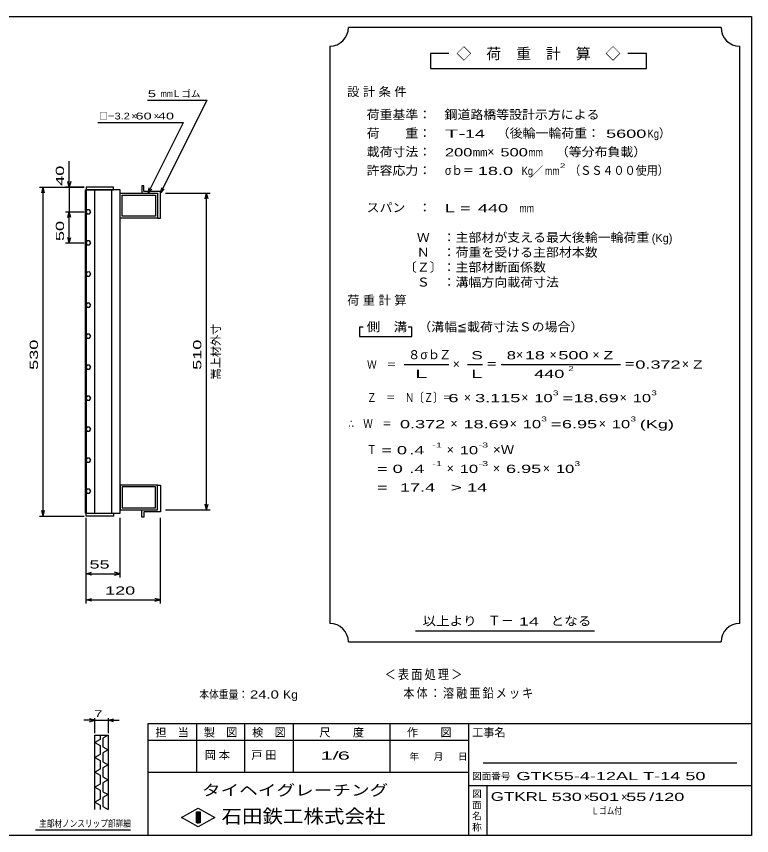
# Model space of a CAD drawing. Units: millimetres, scale not verified. Extents: x -1092 to 1039, y -770 to 632.
# Drawn here: x -145 to 1039, y -688 to 632 of the extents above; entities that cross this region are included whole.
import ezdxf
from ezdxf.enums import TextEntityAlignment as Align

# ---------------------------------------------------------------- set-up
doc = ezdxf.new("R2010")
doc.units = ezdxf.units.MM
doc.header["$LTSCALE"] = 6
for name, color, linetype, lineweight in [('0_2', 150, 'Continuous', 25), ('16', 3, 'Continuous', 25), ('22', 4, 'Continuous', 25), ('24', 2, 'Continuous', 25), ('32', 4, 'Continuous', 25)]:
    doc.layers.add(name, color=color, linetype=linetype, lineweight=lineweight)
doc.styles.add('ベクトル', font='')
doc.styles.get('ベクトル').set_extended_font_data('ベクトル')

msp = doc.modelspace()

# ---------------------------------------------------------------- linework, layer by layer
at = {"layer": '0_2'}
for p, q in [((-1037.4, 632.1), (1038.6, 632.1)), ((1038.6, 632.1), (1038.6, -687.9)), ((1038.6, -507.9), (66.6, -507.9)), ((66.6, -507.9), (66.6, -687.9)), ((144.6, -507.9), (144.6, -585.9)), ((222.6, -585.9), (222.6, -507.9)), ((300.6, -507.9), (300.6, -585.9)), ((456.6, -585.9), (456.6, -507.9)), ((582.6, -507.9), (582.6, -687.9)), ((582.6, -534.9), (66.6, -534.9)), ((1014.6, -570.9), (606.6, -570.9)), ((66.6, -585.9), (582.6, -585.9)), ((582.6, -606.9), (1038.6, -606.9)), ((612.6, -687.9), (612.6, -606.9)), ((120.6, -658.5), (147.6, -643.5)), ((147.6, -643.5), (174.6, -658.5)), ((147.6, -673.5), (120.6, -658.5)), ((144.6, -649.5), (150.6, -649.5)), ((144.6, -667.5), (144.6, -649.5)), ((144.6, -649.5), (145.8, -649.5)), ((145.8, -649.5), (145.8, -667.5)), ((147, -667.5), (147, -649.5)), ((147, -649.5), (148.2, -649.5)), ((174.6, -658.5), (147.6, -673.5)), ((148.2, -649.5), (148.2, -667.5)), ((149.4, -667.5), (149.4, -649.5)), ((149.4, -649.5), (150.6, -649.5)), ((150.6, -649.5), (150.6, -667.5)), ((150.6, -649.5), (150.6, -667.5)), ((150.6, -667.5), (144.6, -667.5)), ((145.8, -667.5), (147, -667.5)), ((148.2, -667.5), (149.4, -667.5)), ((1038.6, -687.9), (-1037.4, -687.9))]:
    msp.add_line(p, q, dxfattribs=at)
at = {"layer": '16'}
for p, q in [((11, 357), (-33, 357)), ((-33, 357), (-33, 352.5)), ((11, 352.5), (11, 357)), ((60, 359), (57, 359)), ((57, 359), (57, 347)), ((60, 350), (60, 359)), ((-33.7, -168.5), (-33.7, 352.5)), ((-33.7, 352.5), (-33, 352.5)), ((-33, 352.5), (11, 352.5)), ((-33, 352.5), (-33, -168.5)), ((22, 352.5), (-33, 352.5)), ((-19.5, 352.5), (-19.5, -168.5)), ((8.5, -168.5), (8.5, 352.5)), ((22, -168.5), (22, 352.5)), ((22, 347), (82, 347)), ((22, 307), (22, 347)), ((25, 344), (79, 344)), ((25, 310), (25, 344)), ((57, 347), (82, 347)), ((87, 350), (60, 350)), ((79, 344), (79, 310)), ((82, 347), (82, 307)), ((82, 347), (82, 307)), ((87, 307), (87, 350)), ((-31.146, 320.235), (-33, 316.975)), ((-33, 316.975), (-31.104, 313.74)), ((-27.396, 320.26), (-31.146, 320.235)), ((-25.5, 317), (-27.396, 320.26)), ((-27.354, 313.765), (-25.5, 317.025)), ((-31.104, 313.74), (-27.354, 313.765)), ((82, 307), (22, 307)), ((79, 310), (25, 310)), ((82, 307), (87, 307)), ((-31.146, 270.235), (-33, 266.975)), ((-33, 266.975), (-31.104, 263.74)), ((-27.396, 270.26), (-31.146, 270.235)), ((-25.5, 267), (-27.396, 270.26)), ((-27.354, 263.765), (-25.5, 267.025)), ((-31.104, 263.74), (-27.354, 263.765)), ((-31.146, 220.235), (-33, 216.975)), ((-33, 216.975), (-31.104, 213.74)), ((-27.396, 220.26), (-31.146, 220.235)), ((-31.104, 213.74), (-27.354, 213.765)), ((-25.5, 217), (-27.396, 220.26)), ((-27.354, 213.765), (-25.5, 217.025)), ((-31.146, 170.235), (-33, 166.975)), ((-33, 166.975), (-31.104, 163.74)), ((-27.396, 170.26), (-31.146, 170.235)), ((-31.104, 163.74), (-27.354, 163.765)), ((-25.5, 167), (-27.396, 170.26)), ((-27.354, 163.765), (-25.5, 167.025)), ((-31.146, 120.235), (-33, 116.975)), ((-27.396, 120.26), (-31.146, 120.235)), ((-25.5, 117), (-27.396, 120.26)), ((-33, 116.975), (-31.104, 113.74)), ((-31.104, 113.74), (-27.354, 113.765)), ((-27.354, 113.765), (-25.5, 117.025)), ((-31.146, 70.235), (-33, 66.975)), ((-33, 66.975), (-31.104, 63.74)), ((-27.396, 70.26), (-31.146, 70.235)), ((-25.5, 67), (-27.396, 70.26)), ((-27.354, 63.765), (-25.5, 67.025)), ((-31.104, 63.74), (-27.354, 63.765)), ((-31.146, 20.235), (-33, 16.975)), ((-33, 16.975), (-31.104, 13.74)), ((-27.396, 20.26), (-31.146, 20.235)), ((-31.104, 13.74), (-27.354, 13.765)), ((-25.5, 17), (-27.396, 20.26)), ((-27.354, 13.765), (-25.5, 17.025)), ((-31.146, -29.765), (-33, -33.025)), ((-33, -33.025), (-31.104, -36.26)), ((-27.396, -29.74), (-31.146, -29.765)), ((-31.104, -36.26), (-27.354, -36.235)), ((-25.5, -33), (-27.396, -29.74)), ((-27.354, -36.235), (-25.5, -32.975)), ((-31.146, -79.765), (-33, -83.025)), ((-33, -83.025), (-31.104, -86.26)), ((-27.396, -79.74), (-31.146, -79.765)), ((-31.104, -86.26), (-27.354, -86.235)), ((-25.5, -83), (-27.396, -79.74)), ((-27.354, -86.235), (-25.5, -82.975)), ((-31.146, -129.765), (-33, -133.025)), ((-27.396, -129.74), (-31.146, -129.765)), ((-25.5, -133), (-27.396, -129.74)), ((82, -123), (22, -123)), ((22, -123), (22, -163)), ((79, -126), (25, -126)), ((25, -126), (25, -160)), ((79, -160), (79, -126)), ((82, -163), (82, -123)), ((82, -123), (87, -123)), ((82, -163), (82, -123)), ((87, -123), (87, -166)), ((-33, -133.025), (-31.104, -136.26)), ((-31.104, -136.26), (-27.354, -136.235)), ((-27.354, -136.235), (-25.5, -132.975)), ((-33, -168.5), (-33.7, -168.5)), ((-33, -168.5), (11, -168.5)), ((-33, -173), (-33, -168.5)), ((-33, -168.5), (22, -168.5)), ((11, -168.5), (11, -173)), ((22, -163), (82, -163)), ((25, -160), (79, -160)), ((57, -175), (57, -163)), ((57, -163), (82, -163)), ((87, -166), (60, -166)), ((60, -166), (60, -175)), ((11, -173), (-33, -173)), ((60, -175), (57, -175))]:
    msp.add_line(p, q, dxfattribs=at)
at = {"layer": '22'}
for p, q in [((66, 497), (162, 497)), ((87, 347), (162, 497)), ((-14, 461), (124, 461)), ((67, 347), (124, 461)), ((-60, 357), (-60, 399)), ((-108, 357), (-36, 357)), ((-104.4, 348), (-102, 357)), ((-99.6, 348), (-102, 357)), ((-102, -173), (-102, 357)), ((-36, 357), (-66, 357)), ((-60, 357), (-62.4, 366)), ((-57.6, 366), (-60, 357)), ((-60, 357), (-60, 317)), ((67, 347), (68.8, 355.76)), ((67, 347), (73, 353.6)), ((87, 347), (88.8, 355.76)), ((87, 347), (93, 353.6)), ((95, 347), (167, 347)), ((158.6, 338), (161, 347)), ((163.4, 338), (161, 347)), ((161, -163), (161, 347)), ((-66, 317), (-36, 317)), ((-62.4, 308), (-60, 317)), ((-57.6, 308), (-60, 317)), ((-60, 267), (-60, 317)), ((-66, 267), (-36, 267)), ((-60, 267), (-62.4, 276)), ((-60, 267), (-57.6, 276)), ((161, -163), (158.6, -154)), ((161, -163), (163.4, -154)), ((-102, -173), (-104.4, -164)), ((-102, -173), (-99.6, -164)), ((95, -163), (167, -163)), ((-108, -173), (-36, -173)), ((-33, -272), (-33, -176)), ((-33, -314), (-33, -176)), ((22, -272), (22, -176)), ((87, -314), (87, -176)), ((-33, -266), (-24, -263.6)), ((22, -266), (13, -263.6)), ((-24, -268.4), (-33, -266)), ((-33, -266), (22, -266)), ((13, -268.4), (22, -266)), ((-33, -308), (-24, -305.6)), ((-24, -310.4), (-33, -308)), ((-33, -308), (87, -308)), ((87, -308), (78, -305.6)), ((78, -310.4), (87, -308))]:
    msp.add_line(p, q, dxfattribs=at)
at = {"layer": '24', "color": 4}
for p, q in [((989.4, 614.1), (389.4, 614.1)), ((359.4, 584.1), (359.4, -345.9)), ((1019.4, -345.9), (1019.4, 584.1)), ((551.4, 572.1), (521.4, 572.1)), ((521.4, 572.1), (521.4, 548.1)), ((869.4, 572.1), (839.4, 572.1)), ((869.4, 548.1), (869.4, 572.1)), ((521.4, 548.1), (869.4, 548.1)), ((413.4, 131.1), (407.4, 131.1)), ((407.4, 131.1), (407.4, 116.1)), ((491.4, 131.1), (485.4, 131.1)), ((491.4, 116.1), (491.4, 131.1)), ((407.4, 116.1), (491.4, 116.1)), ((479.4, 71.1), (551.4, 71.1)), ((581.4, 71.1), (605.4, 71.1)), ((635.4, 71.1), (827.4, 71.1)), ((497.4, -357.9), (785.4, -357.9)), ((389.4, -375.9), (989.4, -375.9))]:
    msp.add_line(p, q, dxfattribs=at)
for centre, start, end in [((359.4, 614.1), 270, 0), ((1019.4, 614.1), 180, 270), ((359.4, -375.9), 0, 90), ((1019.4, -375.9), 90, 180)]:
    msp.add_arc(centre, 30, start, end, dxfattribs=at)
at = {"layer": '32'}
for p, q in [((-18.6, -501.9), (-27.6, -499.5)), ((-18.6, -522.9), (-18.6, -498.9)), ((2.4, -498.9), (2.4, -522.9)), ((2.4, -501.9), (11.4, -499.5)), ((-18.6, -501.9), (-36.6, -501.9)), ((-27.6, -504.3), (-18.6, -501.9)), ((-18.6, -501.9), (2.4, -501.9)), ((11.4, -504.3), (2.4, -501.9)), ((2.4, -501.9), (20.4, -501.9)), ((-18.6, -525.9), (2.4, -525.9)), ((-18.6, -645.9), (-18.6, -525.9)), ((-10.2, -525.9), (-10.2, -533.1)), ((2.4, -525.9), (-6, -530.7)), ((2.4, -525.9), (2.4, -645.9)), ((-10.2, -533.1), (-18.6, -537.9)), ((-18.6, -537.9), (-10.2, -542.7)), ((-6, -530.7), (-6, -545.1)), ((-10.2, -542.7), (-10.2, -557.1)), ((-6, -545.1), (2.4, -549.9)), ((2.4, -549.9), (-6, -554.7)), ((-10.2, -557.1), (-18.6, -561.9)), ((-18.6, -561.9), (-10.2, -566.7)), ((-10.2, -566.7), (-10.2, -581.1)), ((-6, -554.7), (-6, -569.1)), ((-6, -569.1), (2.4, -573.9)), ((2.4, -573.9), (-6, -578.7)), ((-6, -578.7), (-6, -593.1)), ((-10.2, -581.1), (-18.6, -585.9)), ((-18.6, -585.9), (-10.2, -590.7)), ((-10.2, -590.7), (-10.2, -605.1)), ((-6, -593.1), (2.4, -597.9)), ((-10.2, -605.1), (-18.6, -609.9)), ((2.4, -597.9), (-6, -602.7)), ((-6, -602.7), (-6, -617.1)), ((-18.6, -609.9), (-10.2, -614.7)), ((-10.2, -614.7), (-10.2, -629.1)), ((-6, -617.1), (2.4, -621.9)), ((-10.2, -629.1), (-18.6, -633.9)), ((2.4, -621.9), (-6, -626.7)), ((-6, -626.7), (-6, -641.1)), ((-18.6, -633.9), (-10.2, -638.7)), ((-10.2, -638.7), (-10.2, -645.9)), ((-6, -641.1), (2.4, -645.9)), ((38.4, -678.9), (-114.6, -678.9))]:
    msp.add_line(p, q, dxfattribs=at)

# ---------------------------------------------------------------- texts
at = {"layer": '0_2', "style": 'ベクトル'}
for s, height, p in [('担\u3000当', 13.2, (78.6, -521.7)), ('製\u3000図', 13.2, (156.6, -521.7)), ('検\u3000図', 13.2, (234.6, -521.7)), ('尺\u3000\u3000度', 13.2, (342.6, -521.7)), ('作\u3000\u3000図', 13.2, (483.6, -521.7)), ('工事名', 13.2, (588.6, -521.7)), ('年', 11, (487.8, -560.4)), ('月', 11, (526.8, -560.4)), ('日', 11, (565.8, -560.4)), ('図面番号', 11, (588.6, -592.2)), ('図', 11, (588.6, -620.4)), ('面', 11, (588.6, -638.4)), ('名', 11, (588.6, -656.4)), ('称', 11, (588.6, -674.4))]:
    msp.add_text(s, height=height, dxfattribs=at).set_placement(p, align=Align.MIDDLE_LEFT)
at = {"layer": '0_2', "color": 222, "style": 'ベクトル'}
for s, height, width, p in [('タイヘイグレーチング', 17.6, 1.25, (153.6, -614.7)), ('石田鉄工株式会社', 21.99, 1.1, (185.1, -656.7))]:
    msp.add_text(s, height=height, dxfattribs=dict(at, width=width)).set_placement(p, align=Align.MIDDLE_LEFT)
at = {"layer": '22', "color": 2, "style": 'ベクトル'}
for s, height, p in [('Ｌゴム', 11, (105, 507.5)), ('×', 11, (40, 471.5)), ('×', 11, (76, 471.5)), ('×', 13.2, (768.6, -625.5)), ('×', 13.2, (828.6, -625.5))]:
    msp.add_text(s, height=height, dxfattribs=at).set_placement(p, align=Align.MIDDLE_LEFT)
for s, height, width, p in [(' 5 ', 11, 1.6, (60, 507.5)), ('mm', 11, 0.75, (87, 507.5)), ('□－', 11, 0.8, (-11, 471.5)), ('3.2', 11, 1.2, (13, 471.5)), (' 60 ', 11, 1.6, (40, 471.5)), (' 40 ', 11, 1.6, (76, 471.5)), (' 55 ', 13.2, 1.65, (-35.5, -251)), (' 120 ', 13.2, 1.65, (-10.5, -293)), ('本体重量：', 13.2, 0.85, (149.4, -460.5)), (' 24.0', 13.2, 1.35, (224.4, -460.5)), ('Kg', 13.2, 1.1, (284.4, -460.5)), ('1/', 13.2, 2, (344.4, -558.9)), (' 6 ', 13.2, 2, (362.4, -558.9)), ('GTK55-4-12AL T-14 50         ', 13.2, 1.65, (660, -591.9)), ('GTKRL', 14.08, 1.45, (618.6, -624.9)), (' 530 ', 13.2, 1.65, (708.6, -625.5)), (' 501 ', 13.2, 1.65, (768.6, -625.5)), (' 55 ', 13.2, 1.65, (828.6, -625.5)), ('/', 13.2, 1.65, (873.6, -625.5)), (' 120 ', 13.2, 1.65, (873.6, -625.5)), ('Ｌゴム付', 11, 0.8, (780.6, -648))]:
    msp.add_text(s, height=height, dxfattribs=dict(at, width=width)).set_placement(p, align=Align.MIDDLE_LEFT)
at = {"layer": '22', "color": 2, "style": 'ベクトル', "width": 1.65}
for s, p in [(' 40 ', (-75, 351)), (' 50 ', (-75, 262)), (' 530 ', (-117, 54.5)), (' 510', (146, 54.5))]:
    msp.add_text(s, height=13.2, rotation=90, dxfattribs=at).set_placement(p, align=Align.MIDDLE_LEFT)
at = {"layer": '22', "color": 2, "style": 'ベクトル'}
msp.add_text('嵩上材外寸', height=13.2, rotation=90, dxfattribs=at).set_placement((176, 47), align=Align.MIDDLE_LEFT)
at = {"layer": '22', "color": 2, "attachment_point": 4, "style": 'ベクトル'}
for s, insert, char_height in [('\\T1.2;\\W0.85;＜表面処理＞', (447.9, -429), 15.4), ('\\T1.19;\\W0.85;本体：溶融亜鉛メッキ', (477.9, -459), 15.4), ('\\T1.25;岡本\u3000', (158.1, -558.9), 13.2), ('\\T1.25;戸田\u3000', (233.1, -558.9), 13.2)]:
    msp.add_mtext(s, dxfattribs=dict(at, insert=insert, char_height=char_height))
at = {"layer": '24', "style": 'ベクトル'}
for s, height, p in [('◇\u3000荷\u3000重\u3000計\u3000算\u3000◇', 17.6, (563.4, 572.1)), ('）', 14.52, (889.2, 444)), ('×', 14.52, (613.2, 414)), ('／', 13.2, (684.9, 383.1)), ('(Kg)', 13.2, (877.8, 275.1)), ('８', 14.52, (485.4, 87)), ('σｂ', 14.52, (505.2, 87)), ('Ｚ', 14.52, (535.2, 87)), ('×', 14.52, (659.4, 87)), ('×', 14.52, (713.4, 87)), ('×', 14.52, (782.4, 87)), ('×', 14.52, (557.4, 72)), ('×', 14.52, (926.4, 72)), ('×', 14.52, (575.4, 18)), ('×', 14.52, (667.8, 18)), ('×', 14.52, (826.2, 18)), ('×', 14.52, (553.8, -24)), ('×', 14.52, (649.2, -24)), ('×', 14.52, (792.6, -24)), ('×', 14.52, (547.8, -66)), ('×', 14.52, (547.8, -96)), ('×', 14.52, (622.2, -96)), ('×', 14.52, (702.6, -96)), ('Ｔ－', 15.4, (613.8, -341.4))]:
    msp.add_text(s, height=height, dxfattribs=at).set_placement(p, align=Align.MIDDLE_LEFT)
for s, height, width, p in [('荷重基準：\u3000', 14.52, 1.05, (418.8, 474)), ('鋼道路橋等設計示方による', 14.52, 1.05, (544.2, 474)), ('荷\u3000\u3000重：\u3000', 14.52, 1.05, (418.8, 444)), ('T-', 13.2, 2, (544.8, 443.1)), (' 14 ', 13.2, 1.65, (568.8, 443.1)), ('（後輪一輪荷重：', 14.52, 1.05, (628.2, 444)), (' 5600', 13.2, 1.65, (796.2, 443.1)), ('Kg', 13.2, 0.85, (871.2, 443.1)), ('載荷寸法：\u3000', 14.52, 1.05, (418.8, 414)), ('\u3000（等分布負載）', 14.52, 1.05, (702.6, 414)), ('200', 13.2, 1.5, (544.8, 413.1)), ('mm', 13.2, 0.8, (589.8, 413.1)), ('500', 13.2, 1.5, (634.2, 413.1)), ('mm', 13.2, 0.8, (679.2, 413.1)), ('許容応力：\u3000', 14.52, 1.05, (418.8, 384)), ('σｂ＝', 14.52, 0.9, (544.8, 384)), (' 18.0', 13.2, 1.65, (589.8, 383.1)), ('Kg', 13.2, 0.85, (668.4, 383.1)), ('mm', 13.2, 0.8, (705.9, 383.1)), ('2', 7.918, 1.5, (729.9, 391.5)), ('（ＳＳ４００使用）', 14.52, 0.9, (744.9, 384)), ('スパン\u3000：\u3000', 14.52, 1.05, (418.8, 324)), ('L =', 13.2, 1.65, (544.8, 323.1)), (' 440 ', 13.2, 1.65, (589.8, 323.1)), ('mm', 13.2, 0.8, (664.8, 323.1)), ('\u3000Ｗ\u3000：主部材が支える最大後輪一輪荷重', 14.52, 1.05, (478.8, 276)), ('\u3000Ｎ\u3000：荷重を受ける主部材本数', 14.52, 1.05, (478.8, 252)), ('〔Ｚ〕：主部材断面係数', 14.52, 1.05, (478.8, 228)), ('\u3000Ｓ\u3000：溝幅方向載荷寸法', 14.52, 1.05, (478.8, 204)), ('側\u3000溝', 14.52, 1.1, (418.8, 132)), ('\u3000（溝幅≦載荷寸法Ｓの場合）', 14.52, 1.05, (481.2, 132)), ('S', 13.2, 1.55, (587.4, 86.1)), ('8', 13.2, 1.5, (644.4, 86.1)), (' 18 ', 13.2, 1.65, (665.4, 86.1)), (' 500 ', 13.2, 1.65, (719.4, 86.1)), ('Z', 13.2, 1.4, (800.4, 86.1)), ('Ｗ\u3000＝', 13.2, 0.85, (419.4, 71.1)), ('＝', 14.52, 0.9, (611.4, 72)), ('2', 7.918, 1.5, (743.4, 64.5)), ('＝', 14.52, 0.9, (833.4, 72)), ('0.372', 13.2, 1.65, (851.4, 71.1)), ('Z', 13.2, 1.4, (944.4, 71.1)), ('L', 13.2, 1.8, (587.4, 56.1)), (' 440 ', 13.2, 1.65, (680.4, 56.1)), ('Ｚ\u3000＝\u3000Ｎ〔Ｚ〕＝', 14.52, 0.75, (419.4, 18)), ('3', 7.918, 1.5, (718.8, 25.5)), ('3', 7.918, 1.5, (877.2, 25.5)), (' 6 ', 13.2, 1.65, (542.4, 17.1)), ('3.115', 13.2, 1.65, (593.4, 17.1)), ('10', 13.2, 1.5, (688.8, 17.1)), ('=', 13.2, 1.7, (733.8, 17.1)), ('18.69', 13.2, 1.65, (751.8, 17.1)), ('10', 13.2, 1.5, (847.2, 17.1)), ('3', 7.918, 1.5, (700.2, -16.5)), ('3', 7.918, 1.5, (843.6, -16.5)), ('∴\u3000Ｗ\u3000＝', 14.52, 0.75, (389.4, -24)), (' 0.372', 13.2, 1.65, (464.4, -24.9)), ('18.69', 13.2, 1.65, (574.8, -24.9)), ('10', 13.2, 1.5, (670.2, -24.9)), ('=', 13.2, 1.7, (715.2, -24.9)), ('6.95', 13.2, 1.65, (733.2, -24.9)), ('10', 13.2, 1.5, (813.6, -24.9)), ('(Kg)', 13.2, 1.65, (858.6, -24.9)), ('Ｔ', 14.52, 0.75, (419.4, -66)), (' = 0', 13.2, 1.65, (434.4, -66.9)), (' .4 ', 13.2, 1.65, (479.4, -66.9)), ('-1', 7.918, 1.65, (524.4, -58.5)), ('10', 13.2, 1.5, (568.8, -66.9)), ('-3', 7.918, 1.65, (598.8, -58.5)), ('×Ｗ', 14.52, 1.1, (622.2, -66)), ('  = 0', 13.2, 1.65, (419.4, -96.9)), (' .4 ', 13.2, 1.65, (479.4, -96.9)), ('-1', 7.918, 1.65, (524.4, -88.5)), ('10', 13.2, 1.5, (568.8, -96.9)), ('-3', 7.918, 1.65, (598.8, -88.5)), ('6.95', 13.2, 1.65, (643.2, -96.9)), ('10', 13.2, 1.5, (723.6, -96.9)), ('3', 7.918, 1.5, (753.6, -88.5)), ('  =', 13.2, 1.65, (419.4, -126.9)), (' 17.4', 13.2, 1.65, (464.4, -126.9)), ('>', 13.2, 1.7, (554.4, -126.9)), (' 14 ', 13.2, 1.65, (572.4, -126.9)), ('以上より\u3000', 14.52, 1.1, (508.8, -342)), (' 14 ', 13.2, 1.65, (655.8, -342.9)), ('となる', 14.52, 1.1, (715.2, -342))]:
    msp.add_text(s, height=height, dxfattribs=dict(at, width=width)).set_placement(p, align=Align.MIDDLE_LEFT)
at = {"layer": '24', "attachment_point": 4, "style": 'ベクトル'}
for s, insert, char_height in [('\\T1.28;設計条件', (387.3, 510), 14.52), ('\\T1.28;荷重計算', (387.3, 174), 14.52), ('\\T1.5;\\W2;\\~L\\~', (482.4, 56.1), 13.2)]:
    msp.add_mtext(s, dxfattribs=dict(at, insert=insert, char_height=char_height))
at = {"layer": '32', "color": 2, "style": 'ベクトル'}
for s, width, p in [(' 7 ', 1.6, (-26.1, -491.4)), ('主部材ノンスリップ部詳細', 0.8, (-108.6, -668.4))]:
    msp.add_text(s, height=11, dxfattribs=dict(at, width=width)).set_placement(p, align=Align.MIDDLE_LEFT)

doc.saveas('drawing.dxf')
